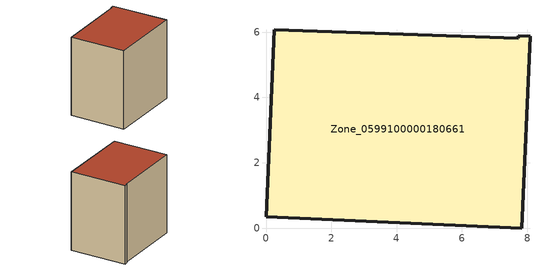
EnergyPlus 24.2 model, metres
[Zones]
Zone_0599100000180661
 floor ground (C_G): 7.83,0 0,0.34 0.26,6.07 7.73,5.81 7.73,5.88 8.08,5.87 z1.47
 wall outside (C_F): 7.83,0 8.08,5.87 7.73,5.88 7.73,5.81 0.26,6.07 0,0.34 7.83,0 z1.47:9.58
 roof outside (C_R): 0,0.34 7.83,0 8.08,5.87 7.73,5.88 7.73,5.81 0.26,6.07 z9.58
[BUILDING]
Pand.0599100000180661: North Axis=0; Terrain=City; Loads Convergence Tolerance Value=0.04; Temperature Convergence Tolerance Value=0.4; Solar Distribution=FullExterior; Maximum Number of Warmup Days=25; Minimum Number of Warmup Days=1
[Site:Location]
Rotterdam.The.Hague.AP_ZH_NLD Design_Conditions: Latitude=51.96; Longitude=4.45; Time Zone=1; Elevation=-4.5
[SITE:GROUNDTEMPERATURE:BUILDINGSURFACE]
18, 18, 18, 18, 18, 18, 18, 18, 18, 18, 18, 18
[MATERIAL] Thermal Absorptance=0.9; Solar Absorptance=0.7; Visible Absorptance=0.7
Name | Roughness | Thickness | Conductivity | Density | Specific Heat
G.TC.1946-1964 | MediumSmooth | 0.15 | 1 | 540 | 1210
F.TC.1946-1964 | Rough | 0.3 | 0.857143 | 1920 | 840
R.TC.1946-1964 | MediumRough | 0.2 | 0.235294 | 1500 | 1000
[CONSTRUCTION]
C_G: G.TC.1946-1964
C_F: F.TC.1946-1964
C_R: R.TC.1946-1964
[ZONE]
Zone_0599100000180661: Type=1; Multiplier=1; Ceiling Height=Autocalculate; Volume=Autocalculate; Floor Area=autocalculate; Part of Total Floor Area=Yes
[ZONEINFILTRATION:DESIGNFLOWRATE]
Infil_Zone_0599100000180661: Zone or ZoneList or Space or SpaceList=Zone_0599100000180661; Schedule=AlwaysOn; Design Flow Rate Calculation Method=Flow/Area; Flow Rate per Floor Area=0.003; Constant Term Coefficient=1; Temperature Term Coefficient=0; Velocity Term Coefficient=0; Velocity Squared Term Coefficient=0
[HVACTEMPLATE:ZONE:IDEALLOADSAIRSYSTEM]
Zone_0599100000180661: Maximum Heating Supply Air Temperature=50; Minimum Cooling Supply Air Temperature=13; Maximum Heating Supply Air Humidity Ratio=0.0156; Minimum Cooling Supply Air Humidity Ratio=0.0077; Heating Limit=NoLimit; Cooling Limit=NoLimit; Dehumidification Control Type=ConstantSensibleHeatRatio; Cooling Sensible Heat Ratio=0.7; Dehumidification Setpoint=60; Humidification Control Type=None; Humidification Setpoint=30; Outdoor Air Method=None; Outdoor Air Flow Rate per Person=0.00944; Outdoor Air Flow Rate per Zone Floor Area=0; Outdoor Air Flow Rate per Zone=0; Demand Controlled Ventilation Type=None; Outdoor Air Economizer Type=NoEconomizer; Heat Recovery Type=None; Sensible Heat Recovery Effectiveness=0.7; Latent Heat Recovery Effectiveness=0.65
[ZONECONTROL:THERMOSTAT]
ThermostatControl_Zone_0599100000180661: Zone or ZoneList=Zone_0599100000180661; Control Type Schedule=DualSetpointControlType; Control 1=Thermostat_Zone_0599100000180661; Temperature Difference Between Cutout And Setpoint=0
[THERMOSTATSETPOINT:DUALSETPOINT]
Thermostat_Zone_0599100000180661: Heating Setpoint Temperature Schedule=HeatingSetpoint_Zone_0599100000180661; Cooling Setpoint Temperature Schedule=CoolingSetpoint_Zone_0599100000180661
[SCHEDULE:COMPACT]
HeatingSetpoint_Zone_0599100000180661: Through: 12/31, For: AllDays, Until: 24:00, 21
CoolingSetpoint_Zone_0599100000180661: Through: 12/31, For: AllDays, Until: 24:00, 24
DualSetpointControlType: Through: 12/31, For: AllDays, Until: 24:00, 4
AlwaysOn: Through: 12/31, For: AllDays, Until: 24:00, 1
